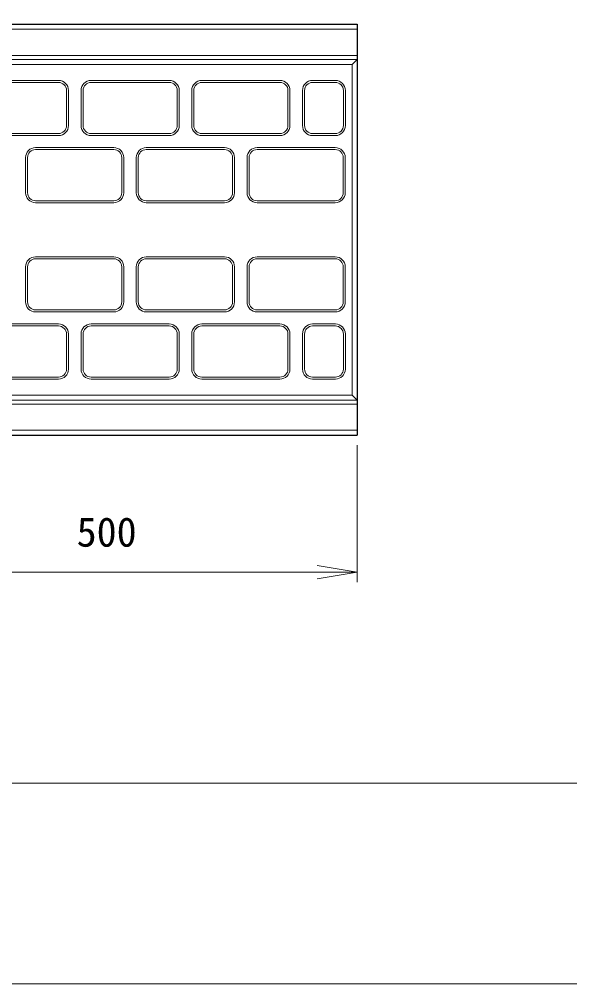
# Model space of a CAD drawing. Units: millimetres at full size, sheet at 1:20; details may follow other scales. Extents: x 0 to 8400, y 0 to 5940.
# Drawn here: x 2505 to 3054, y 0 to 962 of the extents above; entities that cross this region are included whole.
import ezdxf
from ezdxf.enums import TextEntityAlignment as Align

# ---------------------------------------------------------------- set-up
doc = ezdxf.new("R2010")
doc.units = ezdxf.units.MM
doc.header["$LTSCALE"] = 20
for name, color, linetype, lineweight in [('1', 7, 'Continuous', 9), ('CON（太線）', 1, 'Continuous', 25), ('寸法線', 7, 'Continuous', 9), ('構造物-寸法', 7, 'Continuous', 9)]:
    doc.layers.add(name, color=color, linetype=linetype, lineweight=lineweight)
doc.styles.add('ＭＳ ゴシック', font='')
doc.styles.get('ＭＳ ゴシック').set_extended_font_data('MS Gothic')

# ---------------------------------------------------------------- blocks, each defined once
blk = doc.blocks.new('open_arrow')
at = {"color": 0, "linetype": 'Continuous', "lineweight": -2}
blk.add_lwpolyline([(7.5, 1.25), (0, 0), (7.5, -1.25)], dxfattribs=at)

msp = doc.modelspace()

# ---------------------------------------------------------------- linework, layer by layer
at = {"layer": '1'}
for p, q in [((2842.14, 952.22), (842.14, 952.22)), ((2837.14, 917.22), (2374.59, 917.22)), ((2837.14, 587.22), (2382.14, 587.22)), ((2842.14, 552.22), (842.14, 552.22)), ((2842.14, 537.22), (2842.14, 400.68)), ((2342.14, 410.68), (2842.14, 410.68))]:
    msp.add_line(p, q, dxfattribs=at)
at = {"layer": 'CON（太線）'}
for p, q in [((842.14, 957.22), (2842.14, 957.22)), ((2842.14, 957.22), (2842.14, 547.22)), ((842.14, 547.22), (2842.14, 547.22))]:
    msp.add_line(p, q, dxfattribs=at)
at = {"layer": '寸法線', "color": 2}
for p, q in [((842.14, 926.16), (2842.14, 926.16)), ((842.14, 578.27), (2842.14, 578.27))]:
    msp.add_line(p, q, dxfattribs=at)
at = {"layer": '寸法線'}
for p, q in [((842.14, 922.22), (2842.14, 922.22)), ((842.14, 582.22), (2842.14, 582.22))]:
    msp.add_line(p, q, dxfattribs=at)
at = {"layer": '寸法線', "color": 3}
msp.add_lwpolyline([(847.14, 917.22), (2837.14, 917.22), (2837.14, 587.22), (847.14, 587.22)], close=True, dxfattribs=at)
at = {"layer": '構造物-寸法'}
for p, q in [((2837.14, 917.22), (2842.14, 922.22)), ((2544.09, 901.22), (2466.09, 901.22)), ((2544.09, 899.22), (2466.09, 899.22)), ((2654.59, 901.22), (2576.59, 901.22)), ((2654.59, 899.22), (2576.59, 899.22)), ((2765.09, 901.22), (2687.09, 901.22)), ((2765.09, 899.22), (2687.09, 899.22)), ((2797.59, 901.22), (2820.34, 901.22)), ((2797.59, 899.22), (2820.34, 899.22)), ((2552.09, 856.22), (2552.09, 891.22)), ((2554.09, 856.22), (2554.09, 891.22)), ((2566.59, 891.22), (2566.59, 856.22)), ((2568.59, 891.22), (2568.59, 856.22)), ((2662.59, 856.22), (2662.59, 891.22)), ((2664.59, 856.22), (2664.59, 891.22)), ((2677.09, 891.22), (2677.09, 856.22)), ((2679.09, 891.22), (2679.09, 856.22)), ((2773.09, 856.22), (2773.09, 891.22)), ((2775.09, 856.22), (2775.09, 891.22)), ((2787.59, 856.22), (2787.59, 891.22)), ((2789.59, 856.22), (2789.59, 891.22)), ((2828.34, 891.22), (2828.34, 856.22)), ((2830.34, 891.22), (2830.34, 856.22)), ((2466.09, 848.22), (2544.09, 848.22)), ((2576.59, 848.22), (2654.59, 848.22)), ((2687.09, 848.22), (2765.09, 848.22)), ((2820.34, 848.22), (2797.59, 848.22)), ((2466.09, 846.22), (2544.09, 846.22)), ((2576.59, 846.22), (2654.59, 846.22)), ((2687.09, 846.22), (2765.09, 846.22)), ((2820.34, 846.22), (2797.59, 846.22)), ((2599.23, 834.22), (2521.23, 834.22)), ((2599.23, 832.22), (2521.23, 832.22)), ((2709.73, 834.22), (2631.73, 834.22)), ((2709.73, 832.22), (2631.73, 832.22)), ((2820.23, 834.22), (2742.23, 834.22)), ((2820.23, 832.22), (2742.23, 832.22)), ((2511.23, 824.22), (2511.23, 789.22)), ((2513.23, 824.22), (2513.23, 789.22)), ((2607.23, 789.22), (2607.23, 824.22)), ((2609.23, 789.22), (2609.23, 824.22)), ((2621.73, 824.22), (2621.73, 789.22)), ((2623.73, 824.22), (2623.73, 789.22)), ((2717.73, 789.22), (2717.73, 824.22)), ((2719.73, 789.22), (2719.73, 824.22)), ((2732.23, 824.22), (2732.23, 789.22)), ((2734.23, 824.22), (2734.23, 789.22)), ((2828.23, 789.22), (2828.23, 824.22)), ((2830.23, 789.22), (2830.23, 824.22)), ((2521.23, 781.22), (2599.23, 781.22)), ((2631.73, 781.22), (2709.73, 781.22)), ((2742.23, 781.22), (2820.23, 781.22)), ((2521.23, 779.22), (2599.23, 779.22)), ((2631.73, 779.22), (2709.73, 779.22)), ((2742.23, 779.22), (2820.23, 779.22)), ((2521.23, 725.22), (2599.23, 725.22)), ((2521.23, 723.22), (2599.23, 723.22)), ((2631.73, 725.22), (2709.73, 725.22)), ((2631.73, 723.22), (2709.73, 723.22)), ((2742.23, 725.22), (2820.23, 725.22)), ((2742.23, 723.22), (2820.23, 723.22)), ((2511.23, 680.22), (2511.23, 715.22)), ((2513.23, 680.22), (2513.23, 715.22)), ((2607.23, 715.22), (2607.23, 680.22)), ((2609.23, 715.22), (2609.23, 680.22)), ((2621.73, 680.22), (2621.73, 715.22)), ((2623.73, 680.22), (2623.73, 715.22)), ((2717.73, 715.22), (2717.73, 680.22)), ((2719.73, 715.22), (2719.73, 680.22)), ((2732.23, 680.22), (2732.23, 715.22)), ((2734.23, 680.22), (2734.23, 715.22)), ((2828.23, 715.22), (2828.23, 680.22)), ((2830.23, 715.22), (2830.23, 680.22)), ((2599.23, 672.22), (2521.23, 672.22)), ((2599.23, 670.22), (2521.23, 670.22)), ((2709.73, 672.22), (2631.73, 672.22)), ((2709.73, 670.22), (2631.73, 670.22)), ((2820.23, 672.22), (2742.23, 672.22)), ((2820.23, 670.22), (2742.23, 670.22)), ((2466.09, 658.22), (2544.09, 658.22)), ((2466.09, 656.22), (2544.09, 656.22)), ((2576.59, 658.22), (2654.59, 658.22)), ((2576.59, 656.22), (2654.59, 656.22)), ((2687.09, 658.22), (2765.09, 658.22)), ((2687.09, 656.22), (2765.09, 656.22)), ((2820.34, 658.22), (2797.59, 658.22)), ((2820.34, 656.22), (2797.59, 656.22)), ((2552.09, 648.22), (2552.09, 613.22)), ((2554.09, 648.22), (2554.09, 613.22)), ((2566.59, 613.22), (2566.59, 648.22)), ((2568.59, 613.22), (2568.59, 648.22)), ((2662.59, 648.22), (2662.59, 613.22)), ((2664.59, 648.22), (2664.59, 613.22)), ((2677.09, 613.22), (2677.09, 648.22)), ((2679.09, 613.22), (2679.09, 648.22)), ((2773.09, 648.22), (2773.09, 613.22)), ((2775.09, 648.22), (2775.09, 613.22)), ((2787.59, 648.22), (2787.59, 613.22)), ((2789.59, 648.22), (2789.59, 613.22)), ((2828.34, 613.22), (2828.34, 648.22)), ((2830.34, 613.22), (2830.34, 648.22)), ((2544.09, 605.22), (2466.09, 605.22)), ((2544.09, 603.22), (2466.09, 603.22)), ((2654.59, 605.22), (2576.59, 605.22)), ((2654.59, 603.22), (2576.59, 603.22)), ((2765.09, 605.22), (2687.09, 605.22)), ((2765.09, 603.22), (2687.09, 603.22)), ((2797.59, 605.22), (2820.34, 605.22)), ((2797.59, 603.22), (2820.34, 603.22)), ((2837.14, 587.22), (2842.14, 582.22))]:
    msp.add_line(p, q, dxfattribs=at)
at = {"layer": '構造物-寸法', "color": 2}
msp.add_lwpolyline([(0, 5940), (0, 0), (8400, 0), (8400, 5940)], close=True, dxfattribs=at)
at = {"layer": '構造物-寸法'}
msp.add_lwpolyline([(200, 5740), (200, 200), (8200, 200), (8200, 5740)], close=True, dxfattribs=at)
for centre, radius, start, end in [((2544.09, 891.22), 10, 0.00001, 90.00001), ((2544.09, 891.22), 8, 0, 90), ((2576.59, 891.22), 10, 90, 180), ((2576.59, 891.22), 8, 90, 180), ((2654.59, 891.22), 10, 0, 90), ((2654.59, 891.22), 8, 0, 90), ((2687.09, 891.22), 10, 90, 180), ((2687.09, 891.22), 8, 90, 180), ((2765.09, 891.22), 10, 0, 90), ((2765.09, 891.22), 8, 0.00002, 90.00002), ((2797.59, 891.22), 10, 90, 180), ((2797.59, 891.22), 8, 89.99998, 179.99998), ((2820.34, 891.22), 10, 0, 90), ((2820.34, 891.22), 8, 0, 90), ((2544.09, 856.22), 10, 270, 0), ((2544.09, 856.22), 8, 270, 0), ((2576.59, 856.22), 10, 179.99998, 269.99998), ((2576.59, 856.22), 8, 179.99998, 269.99998), ((2654.59, 856.22), 10, 270, 0), ((2654.59, 856.22), 8, 270, 0), ((2687.09, 856.22), 10, 179.99998, 269.99998), ((2687.09, 856.22), 8, 180, 270), ((2765.09, 856.22), 10, 270, 0), ((2765.09, 856.22), 8, 270, 0), ((2797.59, 856.22), 10, 180, 270), ((2797.59, 856.22), 8, 180, 270), ((2820.34, 856.22), 10, 270, 0), ((2820.34, 856.22), 8, 270, 0), ((2521.23, 824.22), 10, 90, 180), ((2521.23, 824.22), 8, 90, 180), ((2599.23, 824.22), 10, 0, 90), ((2599.23, 824.22), 8, 0, 90), ((2631.73, 824.22), 10, 90, 180), ((2631.73, 824.22), 8, 90, 180), ((2709.73, 824.22), 10, 0, 90), ((2709.73, 824.22), 8, 0, 90), ((2742.23, 824.22), 10, 90, 180), ((2742.23, 824.22), 8, 90, 180), ((2820.23, 824.22), 10, 0, 90), ((2820.23, 824.22), 8, 0, 90), ((2521.23, 789.22), 10, 180, 270), ((2521.23, 789.22), 8, 179.99998, 269.99998), ((2599.23, 789.22), 10, 270, 0), ((2599.23, 789.22), 8, 270, 0), ((2631.73, 789.22), 10, 180, 270), ((2631.73, 789.22), 8, 180, 270), ((2709.73, 789.22), 10, 270, 0), ((2709.73, 789.22), 8, 270, 0), ((2742.23, 789.22), 10, 180, 270), ((2742.23, 789.22), 8, 180, 270), ((2820.23, 789.22), 10, 270, 0), ((2820.23, 789.22), 8, 270, 0), ((2521.23, 715.22), 10, 90, 180), ((2521.23, 715.22), 8, 90.00002, 180.00002), ((2599.23, 715.22), 10, 360, 90), ((2599.23, 715.22), 8, 360, 90), ((2631.73, 715.22), 10, 90, 180), ((2631.73, 715.22), 8, 90, 180), ((2709.73, 715.22), 10, 360, 90), ((2709.73, 715.22), 8, 360, 90), ((2742.23, 715.22), 10, 90, 180), ((2742.23, 715.22), 8, 90, 180), ((2820.23, 715.22), 10, 360, 90), ((2820.23, 715.22), 8, 360, 90), ((2521.23, 680.22), 10, 180, 270), ((2521.23, 680.22), 8, 180, 270), ((2599.23, 680.22), 10, 270, 0), ((2599.23, 680.22), 8, 270, 0), ((2631.73, 680.22), 10, 180, 270), ((2631.73, 680.22), 8, 180, 270), ((2709.73, 680.22), 10, 270, 0), ((2709.73, 680.22), 8, 270, 0), ((2742.23, 680.22), 10, 180, 270), ((2742.23, 680.22), 8, 180, 270), ((2820.23, 680.22), 10, 270, 0), ((2820.23, 680.22), 8, 270, 0), ((2544.09, 648.22), 10, 0, 90), ((2544.09, 648.22), 8, 0, 90), ((2576.59, 648.22), 10, 90.00002, 180.00002), ((2576.59, 648.22), 8, 90.00002, 180.00002), ((2654.59, 648.22), 10, 0, 90), ((2654.59, 648.22), 8, 0, 90), ((2687.09, 648.22), 10, 90.00002, 180.00002), ((2687.09, 648.22), 8, 90, 180), ((2765.09, 648.22), 10, 0, 90), ((2765.09, 648.22), 8, 0, 90), ((2797.59, 648.22), 10, 90, 180), ((2797.59, 648.22), 8, 90, 180), ((2820.34, 648.22), 10, 0, 90), ((2820.34, 648.22), 8, 0, 90), ((2544.09, 613.22), 10, 270.00001, 0.00001), ((2544.09, 613.22), 8, 270, 0), ((2576.59, 613.22), 10, 180, 270), ((2576.59, 613.22), 8, 180, 270), ((2654.59, 613.22), 10, 270, 0), ((2654.59, 613.22), 8, 270, 0), ((2687.09, 613.22), 10, 180, 270), ((2687.09, 613.22), 8, 180, 270), ((2765.09, 613.22), 10, 270, 0), ((2765.09, 613.22), 8, 269.99998, 359.99998), ((2797.59, 613.22), 10, 180, 270), ((2797.59, 613.22), 8, 180.00002, 270.00002), ((2820.34, 613.22), 10, 270, 0), ((2820.34, 613.22), 8, 270, 0)]:
    msp.add_arc(centre, radius, start, end, dxfattribs=at)

# ---------------------------------------------------------------- block references
at = {"layer": '1', "xscale": 5.33, "yscale": 5.33, "rotation": 180}
msp.add_blockref('open_arrow', (2842.14, 410.68), dxfattribs=at)

# ---------------------------------------------------------------- texts
at = {"layer": '1', "style": 'ＭＳ ゴシック'}
msp.add_text('500', height=29.33, dxfattribs=at).set_placement((2592.14, 450.68), align=Align.MIDDLE_CENTER)

doc.saveas('drawing.dxf')
